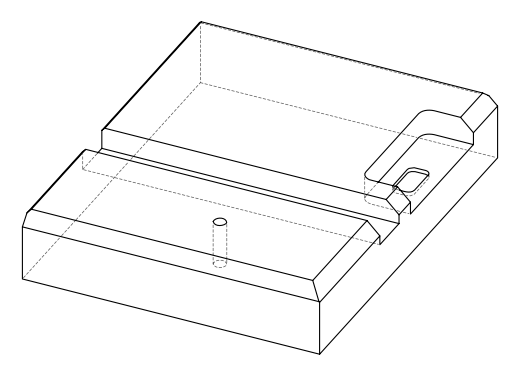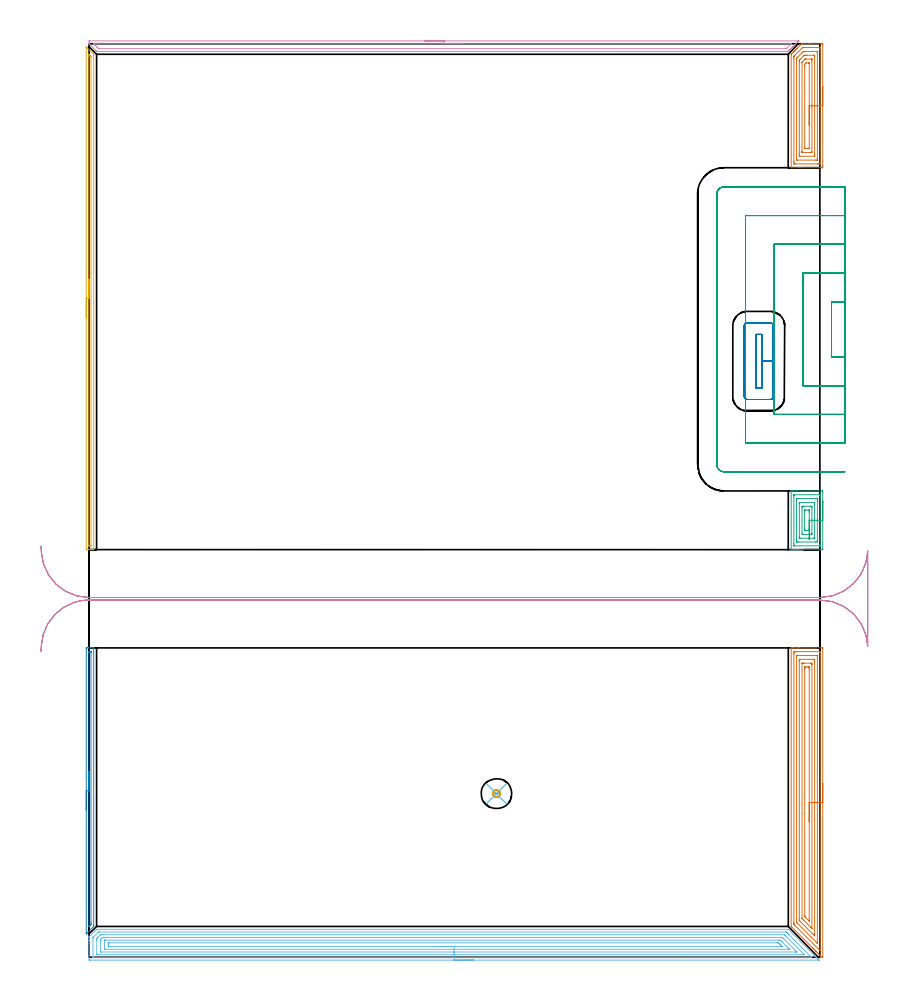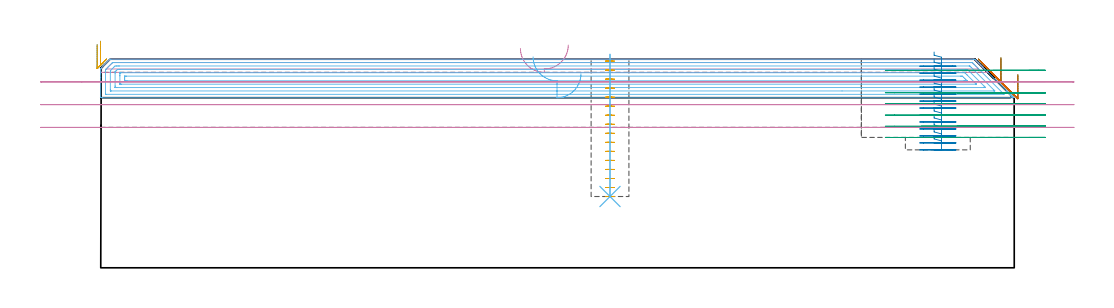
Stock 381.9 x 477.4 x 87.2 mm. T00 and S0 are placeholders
(PLAN: 12 operations, 5 tool changes, 79.8 min)
(1 AREA_MILL | FG_CHAMFER_SURFACE | UGT0205_001 | 7.73 min | 23015 mm3)
(2 AREA_MILL_1 | FG_CHAMFER_SURFACE_1 | UGT0205_001 | 2.52 min | 1177 mm3)
(3 AREA_MILL_2 | FG_CHAMFER_SURFACE_2 | UGT0205_001 | 1.8 min | 6209 mm3)
(4 AREA_MILL_3 | FG_CHAMFER_SURFACE_3 | UGT0205_001 | 6.07 min | 5665 mm3)
(5 AREA_MILL_4 | FG_CHAMFER_SURFACE_4 | UGT0205_001 | 4.33 min | 1999 mm3)
(6 AREA_MILL_5 | FG_CHAMFER_SURFACE_5 | UGT0205_001 | 18.21 min | 48031 mm3)
(7 AREA_MILL_6 | FG_CHAMFER_SURFACE_6 | UGT0205_001 | 3.39 min | 9718 mm3)
(8 MILL_RECTANGULAR_POCKET | POCKET_RECTANGULAR_STRAIGHT | NXT0201_011 | Follow Part, ap 3, ae 75% | 5.81 min | 51605 mm3)
(9 MILL_SLOT | SLOT_PARTIAL_RECTANGULAR | UGT0201_094 | Follow Part, ap 5, ae 75% | 21.78 min | 303732 mm3)
(10 MILL_RECTANGULAR_SLOT | SLOT_RECTANGULAR | UGT0201_020 | Follow Part, ap 12.5, ae 75% | 6.69 min | 556341 mm3)
(11 MILL_BLIND_HOLE_FROM_SOLID_MATERIAL | STEP1POCKET | NXT0201_011 | Spiral | 1.19 min | 11321 mm3)
(12 BORE_BLIND_HOLE | STEP1POCKET | UGT0332_074 | 0.24 min | 25 mm3)
(TOOL UGT0205_001 | Chamfer Mill 20 x 3 x 45 deg. | D20 FL50 Z2)
(TOOL NXT0201_011 | ENDMILL 12mm [2P460-1200-NA 1630] | D12 FL38 Z6)
(TOOL UGT0201_094 | End mill 20 mm | D20 FL38 Z4)
(TOOL UGT0201_020 | End mill 50 mm | D50 FL50 Z4)
(TOOL UGT0332_074 | 15.8 mm Rough Boring Bar | D15.8)
(OP 1 AREA_MILL)
G17 G21 G94 G90
T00 M6
G54
G17 G0 G90 X383.4 Y90.85 S1061 M3
G43 Z97.2 H0
Z80.7
G94 G1 Y90.812 Z79.828 F250.
Y90.698 Z78.964
Y90.509 Z78.112
Y90.247 Z77.28
Y89.913 Z76.474
Y89.51 Z75.7
Y89.042 Z74.964
Y88.51 Z74.272
Y87.921 Z73.629
Y87.278 Z73.04
Y86.586 Z72.509
Y85.85 Z72.04
Y85.076 Z71.637
Y84.27 Z71.303
Y83.438 Z71.041
Y82.586 Z70.852
Y81.722 Z70.738
Y80.85 Z70.7
Y0.407
X383.398 Y0.149 Z70.702
X383.395 Y0.056 Z70.704
X383.392 Y0.003 Z70.707
X383.001 Y0. Z71.098
X382.286 Y0.714 Z71.813
X382.155 Y0.844 Z71.942
X382.107 Y0.892 Z71.991
X381.456 Y1.544 Z72.644
X381.279 Y1.719 Z72.817
X380.625 Y2.375 Z73.475
X380.404 Y2.595 Z73.693
X379.795 Y3.205 Z74.305
X379.729 Y3.27 Z74.37
X379.528 Y3.47 Z74.568
X378.975 Y4.025 Z75.125
X378.837 Y4.162 Z75.261
X378.652 Y4.346 Z75.444
X378.134 Y4.866 Z75.966
X377.777 Y5.222 Z76.319
X367.245 Y15.754 Z86.854
X366.958 Y16.044 Z87.139
X366.904 Y16.106 Z87.189
X366.9 Y16.2 Z87.2
Y161.551
X366.902 Y161.69 Z87.188
X367.021 Y161.697 Z87.071
X367.148 Y161.7 Z86.952
X367.559 Z86.54
X368.145 Z85.949
X370.19 Z83.908
X370.772 Z83.323
X371.356 Z82.739
X383.03 Z71.067
X383.326 Y161.696 Z70.772
X383.392 Y161.69 Z70.705
X383.399 Y161.621 Z70.699
X383.4 Y161.105 Z70.7
Y80.85
X381.986 Z72.114
X381.985 Y4.162 Z72.115
X381.983 Y3.562 Z72.117
X381.981 Y3.497 Z72.119
X381.98 Y3.486 Z72.12
X381.973 Y3.489 Z72.127
X381.922 Y3.536 Z72.178
X381.714 Y3.738 Z72.386
X381.288 Y4.162 Z72.812
X368.804 Y16.646 Z85.296
X368.579 Y16.875 Z85.521
X368.426 Y17.034 Z85.674
X368.321 Y17.146 Z85.779
X368.319 Y17.187 Z85.781
X368.316 Y17.364 Z85.784
X368.315 Y17.538 Z85.785
X368.314 Y18.257 Z85.786
Y158.43
X368.315 Y159.148 Z85.785
X368.317 Y159.321 Z85.783
X368.321 Y159.671 Z85.779
X368.658 Y159.691 Z85.442
X369.021 Y159.697 Z85.079
X369.525 Y159.7 Z84.575
X369.896 Z84.204
X381.783 Z72.317
X381.93 Y159.697 Z72.17
X381.955 Y159.695 Z72.145
X381.977 Y159.691 Z72.123
X381.979 Y159.659 Z72.121
X381.984 Y159.496 Z72.116
X381.985 Y159.321 Z72.115
X381.986 Y80.85 Z72.114
X380.571 Z73.529
Y7.729
X380.57 Y7.559 Z73.53
X380.566 Y7.388 Z73.534
X380.565 Y7.354 Z73.535
X380.543 Y7.369 Z73.557
X380.481 Y7.424 Z73.619
X380.404 Y7.497 Z73.696
X377.339 Y10.56 Z76.761
X370.361 Y17.538 Z83.739
X369.896 Y18.006 Z84.204
X369.794 Y18.113 Z84.306
X369.745 Y18.166 Z84.355
X369.735 Y18.259 Z84.365
X369.732 Y18.43 Z84.368
X369.73 Y18.599 Z84.37
X369.729 Y19.321 Z84.371
X369.728 Y19.492 Z84.372
X369.729 Y156.646 Z84.371
X369.73 Y156.816 Z84.37
X369.736 Y157.538 Z84.364
X369.744 Y157.693 Z84.356
X370.772 Y157.7 Z83.328
X380.246 Y157.699 Z73.854
X380.404 Y157.695 Z73.696
X380.556 Y157.69 Z73.544
X380.564 Y157.538 Z73.536
X380.568 Y157.371 Z73.532
X380.571 Y156.646 Z73.529
Y156.475
Y80.85
X379.157 Z74.943
Y12.188
X379.154 Y11.676 Z74.946
X379.15 Y11.296 Z74.95
X379.146 Y11.214 Z74.954
X379.058 Y11.296 Z75.042
X378.652 Y11.697 Z75.448
X378.161 Y12.188 Z75.939
X371.648 Y18.702 Z82.452
X371.342 Y19.011 Z82.758
X371.188 Y19.17 Z82.912
X371.152 Y19.209 Z82.948
X371.149 Y19.249 Z82.951
X371.146 Y19.321 Z82.954
X371.143 Y19.835 Z82.957
Y154.863
X371.144 Y155.375 Z82.956
X371.147 Y155.548 Z82.953
X371.15 Y155.676 Z82.95
X371.237 Y155.69 Z82.863
X371.648 Y155.699 Z82.452
X371.701 Y155.7 Z82.399
X378.706 Z75.394
X379.06 Y155.693 Z75.04
X379.143 Y155.69 Z74.957
X379.15 Y155.639 Z74.95
X379.152 Y155.577 Z74.948
X379.156 Y155.241 Z74.944
X379.157 Y154.863 Z74.943
Y154.349
Y80.85
X377.743 Z76.357
Y15.145
X377.742 Y15.094 Z76.358
X377.74 Y15.07 Z76.36
X377.739 Y15.068 Z76.361
X377.733 Y15.072 Z76.367
X377.658 Y15.143 Z76.442
X377.044 Y15.754 Z77.056
X373.399 Y19.399 Z80.701
X372.591 Y20.213 Z81.509
X372.565 Y20.245 Z81.535
X372.562 Y20.268 Z81.538
X372.559 Y20.32 Z81.541
X372.558 Y20.427 Z81.542
Y153.508
X372.559 Y153.615 Z81.541
X372.561 Y153.668 Z81.539
X372.563 Y153.686 Z81.537
X372.587 Y153.69 Z81.513
X372.792 Y153.697 Z81.308
X373.399 Y153.7 Z80.701
X373.665 Z80.435
X377.168 Y153.699 Z76.932
X377.622 Y153.693 Z76.478
X377.725 Y153.69 Z76.375
X377.736 Y153.512 Z76.364
X377.743 Y153.114 Z76.357
Y153.079
Y80.85
X376.329 Z77.771
Y19.013
X376.328 Y18.968 Z77.772
X376.326 Y18.943 Z77.774
X376.325 Y18.94 Z77.775
X376.307 Y18.953 Z77.793
X376.122 Y19.128 Z77.978
X376.026 Y19.222 Z78.074
X375.926 Y19.321 Z78.174
X374.274 Y20.973 Z79.826
X374.144 Y21.105 Z79.956
X374.009 Y21.247 Z80.091
X373.978 Y21.284 Z80.122
X373.975 Y21.299 Z80.125
X373.972 Y21.336 Z80.128
X373.971 Y21.413 Z80.129
Y150.713
X373.974 Y151.296 Z80.126
X373.978 Y151.598 Z80.122
X373.983 Y151.69 Z80.117
X374.076 Y151.694 Z80.024
X374.274 Y151.697 Z79.826
X374.753 Y151.7 Z79.347
X375.629 Z78.471
X376.026 Y151.699 Z78.074
X376.158 Y151.696 Z77.942
X376.263 Y151.69 Z77.837
X376.322 Y151.684 Z77.778
X376.324 Y151.604 Z77.776
X376.327 Y151.296 Z77.773
X376.329 Y150.987 Z77.771
Y150.404
Y80.85
Y79.978 Z77.809
Y79.114 Z77.923
Y78.262 Z78.112
Y77.43 Z78.374
Y76.624 Z78.708
Y75.85 Z79.111
Y75.114 Z79.58
Y74.422 Z80.111
Y73.779 Z80.7
Y73.19 Z81.343
Y72.658 Z82.035
Y72.19 Z82.771
Y71.787 Z83.545
Y71.453 Z84.351
Y71.191 Z85.183
Y71.002 Z86.035
Y70.888 Z86.9
Y70.85 Z87.771
G0 Z97.2
M5
M2
(OP 2 AREA_MILL_1)
G17 G21 G94 G90
T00 M6
G54
G17 G0 G90 X-1.5 Y76.95 S1061 M3
G43 Z97.2 H0
Z93.3
G94 G1 Y76.988 Z92.428 F250.
Y77.102 Z91.564
Y77.291 Z90.712
Y77.553 Z89.88
Y77.887 Z89.074
Y78.29 Z88.3
Y78.759 Z87.564
Y79.29 Z86.872
Y79.879 Z86.229
Y80.522 Z85.64
Y81.214 Z85.108
Y81.95 Z84.64
Y82.724 Z84.237
Y83.53 Z83.903
Y84.362 Z83.641
Y85.214 Z83.452
Y86.078 Z83.338
Y86.95 Z83.3
X-1.499 Y161.084 Z83.301
X-1.493 Y161.689 Z83.302
X-1.491 Y161.693 Z83.305
X-0.889 Y161.7 Z83.905
X-0.334 Z84.463
X0.004 Z84.8
X0.559 Z85.355
X0.896 Z85.692
X1.572 Z86.372
X1.938 Z86.737
X2.339 Y161.697 Z87.13
X2.398 Y161.695 Z87.189
Y161.694
X2.4 Y161.531 Z87.2
Y16.388
X2.394 Y16.103 Z87.188
X2.39 Y16.088 Z87.185
X1.814 Y15.514 Z86.614
X-0.904 Y12.796 Z83.896
X-1.181 Y12.518 Z83.617
X-1.336 Y12.363 Z83.461
X-1.482 Y12.22 Z83.315
X-1.495 Y12.217 Z83.303
X-1.499 Y12.22 Z83.299
X-1.5 Y86.95 Z83.3
X-0.086 Z84.714
Y159.387
X-0.085 Y159.477 Z84.715
X-0.08 Y159.655 Z84.72
X-0.077 Y159.692 Z84.723
X-0.071 Y159.695 Z84.729
X-0.047 Y159.698 Z84.753
X0.004 Y159.699 Z84.804
X0.495 Z85.295
X0.896 Y159.693 Z85.696
X0.952 Y159.69 Z85.752
X0.979 Y159.678 Z85.779
X0.982 Y159.566 Z85.782
X0.985 Y159.387 Z85.785
X0.986 Y18.086 Z85.786
X0.982 Y17.282 Z85.782
X0.98 Y17.199 Z85.78
X0.969 Y17.13 Z85.769
X0.896 Y17.053 Z85.696
X0.567 Y16.718 Z85.367
X0.004 Y16.154 Z84.804
X-0.037 Y16.116 Z84.763
X-0.069 Y16.09 Z84.731
X-0.079 Y16.084 Z84.721
X-0.081 Y16.121 Z84.719
X-0.085 Y16.299 Z84.715
X-0.086 Y16.388 Z84.714
Y86.95
Y87.822 Z84.752
Y88.687 Z84.866
Y89.538 Z85.055
Y90.37 Z85.317
Y91.176 Z85.651
Y91.95 Z86.054
Y92.686 Z86.523
Y93.378 Z87.054
Y94.021 Z87.643
Y94.61 Z88.286
Y95.142 Z88.978
Y95.61 Z89.714
Y96.013 Z90.488
Y96.347 Z91.294
Y96.609 Z92.126
Y96.798 Z92.978
Y96.912 Z93.843
Y96.95 Z94.714
G0 Z97.2
M5
M2
(OP 3 AREA_MILL_2)
G17 G21 G94 G90
T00 M6
G54
G17 G0 G90 X383.4 Y238.35 S1061 M3
G43 Z97.2 H0
Z80.7
G94 G1 Y238.312 Z79.828 F250.
Y238.198 Z78.964
Y238.009 Z78.112
Y237.747 Z77.28
Y237.413 Z76.474
Y237.01 Z75.7
Y236.542 Z74.964
Y236.01 Z74.272
Y235.421 Z73.629
Y234.778 Z73.04
Y234.086 Z72.509
Y233.35 Z72.04
Y232.576 Z71.637
Y231.77 Z71.303
Y230.938 Z71.041
Y230.087 Z70.852
Y229.222 Z70.738
Y228.35 Z70.7
X383.399 Y213.614 Z70.701
X383.396 Y213.241 Z70.702
X383.393 Y213.01 Z70.705
X383.03 Y213.005 Z71.067
X382.428 Y213. Z71.669
X370.499 Z83.596
X369.896 Z84.198
X369.35 Z84.747
X369.021 Z85.075
X368.474 Z85.622
X368.145 Z85.95
X367.178 Z86.922
X367.038 Y213.001 Z87.054
X366.964 Y213.004 Z87.127
X366.903 Y213.01 Z87.188
X366.9 Y213.168 Z87.2
Y243.532
X366.902 Y243.69 Z87.188
X367.036 Y243.697 Z87.056
X367.177 Y243.7 Z86.922
X367.488 Z86.612
X368.145 Z85.95
X369.349 Z84.747
X369.896 Z84.198
X378.954 Z75.144
X383.03 Z71.067
X383.307 Y243.697 Z70.79
X383.392 Y243.69 Z70.705
X383.399 Y243.603 Z70.699
X383.4 Y243.086 Z70.7
Y228.35
X381.986 Z72.114
X381.985 Y215.574 Z72.115
X381.983 Y215.4 Z72.117
X381.979 Y215.042 Z72.121
X381.972 Y215.01 Z72.128
X381.907 Y215.006 Z72.193
X381.803 Y215.002 Z72.297
X381.671 Y215. Z72.429
X368.537 Y215.001 Z85.563
X368.373 Y215.005 Z85.727
X368.344 Y215.009 Z85.756
X368.321 Y215.014 Z85.779
X368.32 Y215.051 Z85.78
X368.316 Y215.226 Z85.784
X368.315 Y215.4 Z85.785
X368.314 Y216.121 Z85.786
X368.315 Y241.126 Z85.785
X368.317 Y241.3 Z85.783
X368.321 Y241.658 Z85.779
X368.328 Y241.69 Z85.772
X368.393 Y241.694 Z85.707
X368.498 Y241.698 Z85.602
X368.629 Y241.7 Z85.471
X381.763 Y241.699 Z72.337
X381.927 Y241.695 Z72.173
X381.956 Y241.691 Z72.144
X381.979 Y241.686 Z72.121
X381.98 Y241.649 Z72.12
X381.984 Y241.474 Z72.116
X381.985 Y241.3 Z72.115
X381.986 Y240.579 Z72.114
Y228.35
X380.572 Z73.528
X380.571 Y217.909 Z73.529
X380.566 Y217.187 Z73.534
X380.564 Y217.023 Z73.536
X380.404 Y217.01 Z73.696
X379.71 Y217.001 Z74.39
X370.772 Y217. Z83.328
X370.076 Y217.003 Z84.024
X369.896 Y217.01 Z84.204
X369.735 Y217.025 Z84.365
X369.732 Y217.187 Z84.368
X369.73 Y217.356 Z84.37
X369.729 Y218.08 Z84.371
X369.728 Y218.251 Z84.372
X369.729 Y238.791 Z84.371
X369.734 Y239.513 Z84.366
X369.736 Y239.678 Z84.364
X369.896 Y239.69 Z84.204
X370.59 Y239.699 Z83.51
X379.528 Y239.7 Z74.572
X380.224 Y239.697 Z73.876
X380.404 Y239.69 Z73.696
X380.565 Y239.675 Z73.535
X380.568 Y239.513 Z73.532
X380.57 Y239.344 Z73.53
X380.571 Y238.62 Z73.529
X380.572 Y238.449 Z73.528
Y228.35
X379.157 Z74.943
Y219.351
X379.155 Y219.179 Z74.945
X379.152 Y219.043 Z74.948
X379.15 Y219.01 Z74.95
X379.129 Y219.006 Z74.971
X379.077 Y219.003 Z75.023
X378.652 Y219. Z75.448
X378.626 Z75.474
X371.621 Z82.479
X371.228 Y219.01 Z82.872
X371.149 Y219.023 Z82.951
X371.146 Y219.078 Z82.954
X371.144 Y219.138 Z82.956
X371.143 Y219.487 Z82.957
Y219.866
Y237.349
X371.145 Y237.521 Z82.955
X371.148 Y237.657 Z82.952
X371.151 Y237.69 Z82.949
X371.171 Y237.694 Z82.929
X371.223 Y237.697 Z82.877
X371.648 Y237.7 Z82.452
X371.674 Z82.426
X378.679 Z75.421
X379.072 Y237.69 Z75.028
X379.151 Y237.678 Z74.949
X379.154 Y237.622 Z74.946
X379.156 Y237.562 Z74.944
X379.157 Y237.213 Z74.943
Y236.834
Y228.35
X377.743 Z76.357
Y221.652
X377.739 Y221.223 Z76.361
X377.736 Y221.018 Z76.364
X377.533 Y221.008 Z76.567
X376.901 Y221.001 Z77.199
X376.665 Y221. Z77.435
X373.161 Y221.002 Z80.939
X372.671 Y221.01 Z81.429
X372.564 Y221.024 Z81.536
X372.557 Y221.652 Z81.543
Y235.048
X372.561 Y235.477 Z81.539
X372.564 Y235.682 Z81.536
X372.767 Y235.692 Z81.333
X373.399 Y235.699 Z80.701
X373.635 Y235.7 Z80.465
X377.139 Y235.698 Z76.961
X377.629 Y235.69 Z76.471
X377.736 Y235.676 Z76.364
X377.743 Y235.048 Z76.357
Y228.35
X376.329 Z77.771
Y224.915
Y224.022
X376.327 Y223.438 Z77.773
X376.325 Y223.133 Z77.775
X376.322 Y223.028 Z77.778
X376.316 Y223.009 Z77.784
X376.294 Y223.006 Z77.806
X376.24 Y223.003 Z77.86
X376.026 Y223.001 Z78.074
X374.274 Z79.826
X374.131 Y223.003 Z79.969
X374.017 Y223.007 Z80.083
X373.986 Y223.01 Z80.114
X373.978 Y223.042 Z80.122
X373.976 Y223.129 Z80.124
X373.973 Y223.438 Z80.127
X373.971 Y223.747 Z80.129
Y224.331
Y232.678
X373.973 Y233.262 Z80.127
X373.975 Y233.567 Z80.125
X373.978 Y233.672 Z80.122
X373.984 Y233.691 Z80.116
X374.006 Y233.694 Z80.094
X374.06 Y233.697 Z80.04
X374.274 Y233.699 Z79.826
X376.026 Z78.074
X376.169 Y233.697 Z77.931
X376.283 Y233.693 Z77.817
X376.314 Y233.69 Z77.786
X376.322 Y233.658 Z77.778
X376.324 Y233.571 Z77.776
X376.327 Y233.262 Z77.773
X376.329 Y232.953 Z77.771
Y232.369
Y228.35
Y227.479 Z77.809
Y226.614 Z77.923
Y225.762 Z78.112
Y224.93 Z78.374
Y224.124 Z78.708
Y223.35 Z79.111
Y222.614 Z79.58
Y221.922 Z80.111
Y221.279 Z80.7
Y220.69 Z81.343
Y220.159 Z82.035
Y219.69 Z82.771
Y219.287 Z83.545
Y218.953 Z84.351
Y218.691 Z85.183
Y218.502 Z86.035
Y218.388 Z86.9
Y218.35 Z87.771
G0 Z97.2
M5
M2
(OP 4 AREA_MILL_3)
G17 G21 G94 G90
T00 M6
G54
G17 G0 G90 X175.45 Y478.9 S1061 M3
G43 Z97.2 H0
Z91.7
G94 G1 X175.488 Z90.828 F250.
X175.602 Z89.963
X175.791 Z89.112
X176.053 Z88.28
X176.387 Z87.474
X176.79 Z86.7
X177.258 Z85.964
X177.79 Z85.272
X178.379 Z84.629
X179.022 Z84.04
X179.714 Z83.508
X180.45 Z83.04
X181.224 Z82.637
X182.03 Z82.303
X182.862 Z82.041
X183.714 Z81.852
X184.578 Z81.738
X185.45 Z81.7
X370.645
X370.883 Y478.895 Z81.703
X370.884 Y478.894 Z81.704
X370.883 Y478.882 Z81.716
X370.831 Y478.831 Z81.768
X370.603 Y478.603 Z81.997
X370.37 Y478.368 Z82.228
X369.733 Y477.733 Z82.867
X369.692 Y477.692 Z82.907
X369.483 Y477.481 Z83.115
X368.862 Y476.862 Z83.738
X368.799 Y476.799 Z83.8
X368.595 Y476.594 Z84.002
X367.992 Y475.992 Z84.608
X367.907 Y475.906 Z84.693
X367.708 Y475.706 Z84.89
X367.121 Y475.121 Z85.478
X367.014 Y475.013 Z85.586
X366.821 Y474.819 Z85.777
X366.251 Y474.251 Z86.349
X366.121 Y474.12 Z86.478
X365.934 Y473.932 Z86.664
X365.823 Y473.822 Z86.776
X365.559 Y473.558 Z87.041
X365.446 Y473.448 Z87.151
X365.401 Y473.407 Z87.193
X364.93 Y473.4 Z87.2
X4.184
X3.895 Y473.404 Z87.189
X3.713 Y473.586 Z87.011
X3.506 Y473.794 Z86.805
X0.315 Y476.984 Z83.614
X0.261 Y477.037 Z83.56
X0.11 Y477.189 Z83.41
X0.017 Y477.285 Z83.315
X0.001 Y477.308 Z83.291
X0. Y478.533 Z82.063
Y478.697 Z81.899
X0.002 Y478.891 Z81.705
X0.166 Y478.9 Z81.7
X185.45
Y477.486 Z83.114
X366.711
X367.019 Y477.481 Z83.119
X366.871 Y477.327 Z83.273
X366.716 Y477.167 Z83.433
X364.93 Y475.38 Z85.22
X364.646 Y475.101 Z85.499
X364.357 Y474.819 Z85.781
X364.037 Y474.814 Z85.786
X5.082
X4.943 Y474.819 Z85.781
X4.184 Y475.566 Z85.034
X4.043 Y475.706 Z84.894
X3.291 Y476.458 Z84.142
X3.156 Y476.594 Z84.006
X2.398 Y477.357 Z83.243
X2.281 Y477.481 Z83.119
X2.393 Y477.486 Z83.114
X2.398
X185.45
X186.322 Z83.152
X187.186 Z83.266
X188.038 Z83.455
X188.87 Z83.717
X189.676 Z84.051
X190.45 Z84.454
X191.186 Z84.923
X191.878 Z85.454
X192.521 Z86.043
X193.11 Z86.686
X193.642 Z87.378
X194.11 Z88.114
X194.513 Z88.888
X194.847 Z89.694
X195.109 Z90.526
X195.298 Z91.378
X195.412 Z92.243
X195.45 Z93.114
G0 Z97.2
M5
M2
(OP 5 AREA_MILL_4)
G17 G21 G94 G90
T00 M6
G54
G17 G0 G90 X-1.5 Y334.4 S1061 M3
G43 Z97.2 H0
Z93.3
G94 G1 Y334.438 Z92.428 F250.
Y334.552 Z91.564
Y334.741 Z90.712
Y335.003 Z89.88
Y335.337 Z89.074
Y335.74 Z88.3
Y336.209 Z87.564
Y336.74 Z86.872
Y337.329 Z86.229
Y337.972 Z85.64
Y338.664 Z85.109
Y339.4 Z84.64
Y340.174 Z84.237
Y340.98 Z83.903
Y341.812 Z83.641
Y342.664 Z83.452
Y343.528 Z83.338
Y344.4 Z83.3
Y475.707
X-1.496 Y475.785 Z83.302
X-1.495 Y475.786 Z83.303
X-1.484 Y475.785 Z83.313
X-0.892 Y475.192 Z83.908
X2.236 Y472.064 Z87.036
X2.277 Y472.024 Z87.076
X2.394 Y471.906 Z87.192
X2.4 Y471.619 Z87.2
Y213.16
X2.405 Y213.01 Z87.195
X2.342 Y213.007 Z87.134
X1.953 Y213. Z86.752
X1.55 Z86.35
X0.896 Z85.692
X-0.323 Z84.474
X-0.889 Z83.905
X-1.15 Z83.645
X-1.496 Y213.001 Z83.299
X-1.497 Y213.002 Z83.298
X-1.5 Y213.61 Z83.3
Y344.4
X-0.086 Z84.714
Y470.816
X-0.085 Y471.619 Z84.715
X-0.083 Y471.706 Z84.717
X-0.079 Y471.797 Z84.721
X-0.067 Y471.906 Z84.733
X0.004 Y471.84 Z84.804
X0.23 Y471.619 Z85.03
X0.896 Y470.95 Z85.696
X0.95 Y470.892 Z85.75
X0.975 Y470.863 Z85.775
X0.979 Y470.815 Z85.779
X0.983 Y470.726 Z85.783
X0.985 Y470.638 Z85.785
Y215.306
X0.984 Y215.217 Z85.784
X0.979 Y215.039 Z85.779
X0.976 Y215.008 Z85.776
X0.969 Y215.006 Z85.769
X0.946 Y215.003 Z85.746
X0.896 Y215.001 Z85.696
X0.398 Z85.198
X0.004 Y215.007 Z84.804
X-0.052 Y215.01 Z84.748
X-0.079 Y215.017 Z84.721
X-0.085 Y215.395 Z84.715
X-0.086 Y344.4 Z84.714
Y345.272 Z84.752
Y346.137 Z84.866
Y346.988 Z85.055
Y347.82 Z85.317
Y348.626 Z85.651
Y349.4 Z86.054
Y350.136 Z86.523
Y350.828 Z87.054
Y351.471 Z87.643
Y352.06 Z88.286
Y352.592 Z88.979
Y353.06 Z89.714
Y353.463 Z90.488
Y353.797 Z91.294
Y354.059 Z92.126
Y354.248 Z92.978
Y354.362 Z93.843
Y354.4 Z94.714
G0 Z97.2
M5
M2
(OP 6 AREA_MILL_5)
G17 G21 G94 G90
T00 M6
G54
G17 G0 G90 X200.75 Y-1.5 S1061 M3
G43 Z97.2 H0
Z81.1
G94 G1 X200.712 Z80.228 F250.
X200.598 Z79.364
X200.409 Z78.512
X200.147 Z77.68
X199.813 Z76.874
X199.41 Z76.1
X198.942 Z75.364
X198.41 Z74.672
X197.821 Z74.029
X197.178 Z73.44
X196.486 Z72.909
X195.75 Z72.44
X194.976 Z72.037
X194.17 Z71.703
X193.338 Z71.441
X192.486 Z71.252
X191.622 Z71.138
X190.75 Z71.1
X0.609
X0.233 Y-1.496 Z71.103
X0.01 Y-1.492 Z71.106
X0. Y-1.264 Z71.333
Y6.993 Z79.588
Y8.443 Z81.04
Y8.765 Z81.361
Y9.41 Z82.01
Y10.376 Z82.976
Y10.518 Z83.117
X0.001 Y10.695 Z83.292
X0.014 Y10.715 Z83.312
X3.825 Y14.526 Z87.123
X3.845 Y14.544 Z87.142
X3.905 Y14.599 Z87.185
X4.179 Y14.6 Z87.2
X364.823
X365.395 Z87.184
X365.472 Y14.528 Z87.128
X378.621 Y1.381 Z73.977
X378.727 Y1.274 Z73.873
X378.808 Y1.192 Z73.791
X378.917 Y1.085 Z73.681
X379.02 Y0.98 Z73.58
X379.106 Y0.894 Z73.494
X379.212 Y0.79 Z73.386
X379.313 Y0.687 Z73.287
X379.403 Y0.597 Z73.196
X379.507 Y0.494 Z73.091
X379.607 Y0.394 Z72.993
X379.701 Y0.299 Z72.899
X379.803 Y0.199 Z72.795
X379.9 Y0.1 Z72.7
X379.999 Y0.002 Z72.601
X380.098 Y-0.096 Z72.5
X380.193 Y-0.193 Z72.407
X380.296 Y-0.296 Z72.304
X380.394 Y-0.392 Z72.204
X380.486 Y-0.486 Z72.113
X380.594 Y-0.593 Z72.006
X380.689 Y-0.687 Z71.909
X380.78 Y-0.779 Z71.82
X380.891 Y-0.891 Z71.708
X380.984 Y-0.982 Z71.614
X381.189 Y-1.188 Z71.411
X381.249 Y-1.248 Z71.351
X381.426 Y-1.426 Z71.174
X381.486 Y-1.488 Z71.111
X381.487 Y-1.496 Z71.103
X381.486 Y-1.5 Z71.1
X190.75
Y-0.086 Z72.514
X2.394
X2.172 Y-0.084 Z72.516
X2.067 Y-0.081 Z72.519
X2.021 Y-0.079 Z72.521
X2.01 Y-0.052 Z72.548
X2.006 Y0.049 Z72.649
X2.001 Y0.294 Z72.894
Y10.042 Z82.642
X2.006 Y10.166 Z82.766
X2.01 Y10.227 Z82.827
X2.036 Y10.274 Z82.874
X2.289 Y10.538 Z83.138
X2.341 Y10.591 Z83.191
X4.733 Y12.983 Z85.583
X4.87 Y13.118 Z85.718
X4.915 Y13.159 Z85.759
X4.94 Y13.178 Z85.778
X4.963 Y13.181 Z85.781
X5.072 Y13.186 Z85.786
X5.083
X364.161 Y13.185 Z85.785
X364.272 Y13.184 Z85.784
X364.326 Y13.182 Z85.782
X364.349 Y13.179 Z85.779
X364.392 Y13.147 Z85.747
X364.823 Y12.725 Z85.325
X365.24 Y12.31 Z84.91
X365.716 Y11.835 Z84.435
X377.321 Y0.23 Z72.83
X377.513 Y0.034 Z72.634
X377.569 Y-0.026 Z72.574
X377.616 Y-0.079 Z72.521
X377.31 Y-0.086 Z72.514
X190.75
Y1.328 Z73.928
X4.529 Y1.329 Z73.929
X4.179 Y1.33 Z73.93
X4.063 Y1.333 Z73.933
X4.024 Y1.335 Z73.935
X4.01 Y1.34 Z73.94
X4.007 Y1.38 Z73.98
X4.003 Y1.498 Z74.098
X4.001 Y1.676 Z74.276
X4. Y1.854 Z74.454
X4.001 Y8.943 Z81.543
X4.01 Y9.652 Z82.252
X4.021 Y9.809 Z82.409
X4.179 Y9.976 Z82.576
X4.904 Y10.705 Z83.305
X5.349 Y11.149 Z83.749
X5.624 Y11.424 Z84.024
X5.795 Y11.592 Z84.192
X5.965 Y11.759 Z84.359
X6.512 Y11.767 Z84.367
X6.857 Y11.77 Z84.37
X7.4 Y11.771 Z84.371
X7.75 Y11.772 Z84.372
X363.038 Y11.771 Z84.371
X363.154 Y11.77 Z84.37
X363.247 Y11.767 Z84.367
X363.306 Y11.765 Z84.365
X363.351 Y11.738 Z84.338
X363.673 Y11.424 Z84.024
X363.93 Y11.17 Z83.77
X373.423 Y1.676 Z74.276
X373.75 Y1.346 Z73.946
X373.752 Y1.334 Z73.934
X373.75 Y1.333 Z73.933
X373.206 Y1.329 Z73.929
X309.902 Y1.328 Z73.928
X190.75
Y2.743 Z75.343
X6.675
X6.095 Y2.745 Z75.345
X6.03 Y2.748 Z75.348
X6.014 Y2.749 Z75.349
X6.01 Y2.763 Z75.363
X6.006 Y2.812 Z75.412
X6.002 Y3.012 Z75.612
X6. Y3.413 Z76.013
Y8.765 Z81.365
X6.003 Y9.191 Z81.791
X6.007 Y9.297 Z81.897
X6.01 Y9.348 Z81.948
X6.037 Y9.379 Z81.979
X6.135 Y9.483 Z82.083
X6.301 Y9.652 Z82.252
X6.578 Y9.929 Z82.529
X6.857 Y10.207 Z82.807
X6.973 Y10.316 Z82.916
X7.005 Y10.344 Z82.944
X7.045 Y10.351 Z82.951
X7.75 Y10.356 Z82.956
X7.932 Y10.357 Z82.957
X361.435
X362.145 Y10.352 Z82.952
X362.245 Y10.35 Z82.95
X362.3 Y10.339 Z82.939
X362.354 Y10.288 Z82.888
X362.571 Y10.076 Z82.676
X363. Y9.652 Z82.252
X369.286 Y3.365 Z75.965
X369.634 Y3.015 Z75.615
X369.804 Y2.842 Z75.442
X369.885 Y2.755 Z75.355
X369.889 Y2.748 Z75.348
X369.882 Y2.747 Z75.347
X369.851 Y2.745 Z75.345
X369.286 Y2.743 Z75.343
X369.105
X190.75
Y4.157 Z76.757
X8.643
X8.464 Y4.158 Z76.758
X8.106 Y4.162 Z76.762
X8.012 Y4.164 Z76.764
X8.009 Y4.188 Z76.788
X8.004 Y4.244 Z76.844
X8.002 Y4.335 Z76.935
X8. Y4.973 Z77.573
Y7.631 Z80.231
Y7.879 Z80.479
X8.003 Y8.514 Z81.114
X8.01 Y8.765 Z81.365
X8.028 Y8.918 Z81.518
X8.04 Y8.93 Z81.53
X8.072 Y8.936 Z81.536
X8.166 Y8.94 Z81.54
X8.285 Y8.942 Z81.542
X8.464 Y8.943 Z81.543
X8.643
X360.36 Y8.942 Z81.542
X361.078 Y8.939 Z81.539
X361.252 Y8.936 Z81.536
X361.428 Y8.765 Z81.365
X362.145 Y8.056 Z80.656
X362.323 Y7.879 Z80.479
X364.823 Y5.379 Z77.979
X365.716 Y4.485 Z77.085
X365.863 Y4.335 Z76.935
X366.008 Y4.182 Z76.782
X366.02 Y4.162 Z76.762
X366.001 Y4.161 Z76.761
X365.954 Y4.158 Z76.758
X365.894 Y4.157 Z76.757
X365.716
X190.75
Y5.571 Z78.171
X10.967 Y5.572 Z78.172
X10.428 Y5.575 Z78.175
X10.068 Y5.578 Z78.178
X10.01 Y5.586 Z78.186
X10.004 Y5.642 Z78.242
X10.001 Y6.107 Z78.707
X10. Y6.568 Z79.168
Y6.993 Z79.593
X10.001 Y7.417 Z80.017
X10.004 Y7.479 Z80.079
X10.01 Y7.514 Z80.114
X10.014 Y7.523 Z80.123
X10.024 Y7.524 Z80.124
X10.158 Y7.527 Z80.127
X10.428 Y7.529 Z80.129
X10.781
X359.467 Y7.528 Z80.128
X359.822 Y7.527 Z80.127
X360.089 Y7.523 Z80.123
X360.22 Y7.521 Z80.121
X360.36 Y7.388 Z79.988
X360.758 Y6.993 Z79.593
X361.252 Y6.5 Z79.1
X361.645 Y6.107 Z78.707
X362.145 Y5.603 Z78.203
X362.161 Y5.581 Z78.181
X362.145 Y5.578 Z78.178
X361.789 Y5.574 Z78.174
X361.252 Y5.572 Z78.172
X360.899 Y5.571 Z78.171
X190.75
X189.878 Z78.209
X189.014 Z78.323
X188.162 Z78.512
X187.33 Z78.774
X186.524 Z79.108
X185.75 Z79.511
X185.014 Z79.98
X184.322 Z80.511
X183.679 Z81.1
X183.09 Z81.743
X182.558 Z82.435
X182.09 Z83.171
X181.687 Z83.945
X181.353 Z84.751
X181.091 Z85.583
X180.902 Z86.435
X180.788 Z87.3
X180.75 Z88.171
G0 Z97.2
M5
M2
(OP 7 AREA_MILL_6)
G17 G21 G94 G90
T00 M6
G54
G17 G0 G90 X383.4 Y455. S1061 M3
G43 Z97.2 H0
Z80.7
G94 G1 Y454.962 Z79.828 F250.
Y454.848 Z78.964
Y454.659 Z78.112
Y454.397 Z77.28
Y454.063 Z76.474
Y453.66 Z75.7
Y453.192 Z74.964
Y452.66 Z74.272
Y452.071 Z73.629
Y451.428 Z73.04
Y450.736 Z72.509
Y450. Z72.04
Y449.226 Z71.637
Y448.42 Z71.303
Y447.588 Z71.041
Y446.737 Z70.852
Y445.872 Z70.738
Y445. Z70.7
Y413.624
X383.399 Y413.112 Z70.701
X383.395 Y412.743 Z70.702
X383.391 Y412.61 Z70.705
X383.03 Y412.605 Z71.066
X382.524 Y412.6 Z71.572
X371.648 Z82.446
X370.909 Z83.19
X370.772 Z83.326
X367.015 Z87.083
X366.967 Y412.602 Z87.129
X366.904 Y412.61 Z87.19
X366.9 Y412.669 Z87.2
Y471.573
X366.905 Y471.902 Z87.191
X367.015 Y472.016 Z87.082
X367.851 Y472.851 Z86.248
X368.049 Y473.05 Z86.049
X368.145 Y473.147 Z85.951
X368.583 Y473.583 Z85.516
X369.021 Y474.023 Z85.075
X369.23 Y474.231 Z84.869
X369.266 Y474.266 Z84.834
X369.896 Y474.898 Z84.2
X370.112 Y475.112 Z83.988
X372.134 Y477.134 Z81.966
X372.335 Y477.331 Z81.765
X372.407 Y477.396 Z81.691
X372.523 Y477.397 Z81.575
X372.797 Y477.4 Z81.302
X376.162 Z77.936
X376.901 Z77.192
X382.525 Z71.571
X383.03 Y477.395 Z71.066
X383.391 Y477.39 Z70.705
X383.397 Y476.888 Z70.703
X383.4 Y476.514 Z70.7
Y445.
X381.986 Z72.114
X381.985 Y415.055 Z72.115
X381.984 Y414.884 Z72.116
X381.981 Y414.705 Z72.119
X381.979 Y414.625 Z72.121
X381.839 Y414.61 Z72.261
X381.557 Y414.602 Z72.543
X381.279 Y414.601 Z72.821
X380.684 Y414.6 Z73.416
X369.021 Z85.079
X368.423 Y414.602 Z85.677
X368.351 Y414.608 Z85.749
X368.321 Y414.612 Z85.779
X368.318 Y414.709 Z85.782
X368.316 Y414.884 Z85.784
X368.314 Y415.598 Z85.786
Y415.769
Y469.802
X368.316 Y470.515 Z85.784
X368.318 Y470.688 Z85.782
X368.323 Y470.861 Z85.777
X368.436 Y470.98 Z85.664
X368.583 Y471.13 Z85.517
X369.021 Y471.571 Z85.079
X372.566 Y475.116 Z81.534
X372.848 Y475.386 Z81.252
X373.122 Y475.396 Z80.978
X373.399 Y475.398 Z80.701
X373.994 Y475.4 Z80.106
X381.279 Z72.821
X381.877 Y475.398 Z72.223
X381.949 Y475.392 Z72.151
X381.979 Y475.388 Z72.121
X381.982 Y475.291 Z72.118
X381.984 Y475.116 Z72.116
X381.986 Y474.402 Z72.114
Y474.231
Y445.
X380.572 Z73.528
X380.571 Y417.372 Z73.529
X380.566 Y416.655 Z73.534
X380.565 Y416.621 Z73.535
X380.512 Y416.61 Z73.588
X380.456 Y416.602 Z73.644
X380.404 Y416.601 Z73.696
X379.582 Y416.6 Z74.518
X369.896 Y416.601 Z84.204
X369.842 Y416.604 Z84.258
X369.739 Y416.61 Z84.361
X369.736 Y416.655 Z84.364
X369.732 Y416.821 Z84.368
X369.729 Y417.541 Z84.371
Y417.711
Y468.916
X369.73 Y469.085 Z84.37
X369.736 Y469.802 Z84.364
X369.805 Y469.894 Z84.295
X369.896 Y469.991 Z84.204
X370.24 Y470.34 Z83.86
X370.587 Y470.688 Z83.513
X372.523 Y472.624 Z81.577
X372.882 Y472.982 Z81.218
X373.249 Y473.345 Z80.851
X373.298 Y473.387 Z80.802
X373.348 Y473.396 Z80.752
X373.399 Y473.398 Z80.701
X374.22 Y473.4 Z79.88
X380.404 Y473.399 Z73.696
X380.458 Y473.397 Z73.642
X380.561 Y473.39 Z73.539
X380.564 Y473.345 Z73.536
X380.568 Y473.179 Z73.532
X380.571 Y472.459 Z73.529
Y472.289
X380.572 Y445. Z73.528
X379.157 Z74.943
Y419.312
X379.155 Y418.804 Z74.945
X379.152 Y418.633 Z74.948
X379.15 Y418.611 Z74.95
X379.136 Y418.608 Z74.964
X379.092 Y418.604 Z75.008
X379.005 Y418.601 Z75.095
X371.475 Z82.625
X371.26 Y418.606 Z82.84
X371.158 Y418.61 Z82.942
X371.15 Y418.664 Z82.95
X371.146 Y418.934 Z82.954
X371.144 Y419.312 Z82.956
X371.143 Y419.823 Z82.957
Y468.03
X371.145 Y468.539 Z82.955
X371.148 Y468.728 Z82.952
X371.15 Y468.772 Z82.95
X371.17 Y468.809 Z82.93
X371.268 Y468.916 Z82.832
X371.458 Y469.108 Z82.642
X371.648 Y469.299 Z82.452
X373.399 Y471.048 Z80.701
X373.663 Y471.306 Z80.437
X373.749 Y471.389 Z80.351
X373.922 Y471.393 Z80.178
X374.274 Y471.398 Z79.826
X374.446 Y471.4 Z79.654
X375.15 Z78.95
X378.825 Y471.399 Z75.275
X379.04 Y471.394 Z75.06
X379.142 Y471.39 Z74.958
X379.15 Y471.336 Z74.95
X379.154 Y471.066 Z74.946
X379.156 Y470.688 Z74.944
X379.157 Y470.177 Z74.943
Y445.
X377.743 Z76.357
Y421.084
X377.738 Y420.659 Z76.362
X377.736 Y420.615 Z76.364
X377.666 Y420.609 Z76.434
X377.539 Y420.604 Z76.561
X377.379 Y420.601 Z76.721
X372.687 Z81.413
X372.637 Y420.602 Z81.463
X372.584 Y420.606 Z81.516
X372.568 Y420.609 Z81.532
X372.564 Y420.62 Z81.536
X372.562 Y420.666 Z81.538
X372.557 Y421.05 Z81.543
Y421.084
Y467.57
X372.559 Y467.677 Z81.541
X372.561 Y467.729 Z81.539
X372.564 Y467.752 Z81.536
X372.575 Y467.766 Z81.525
X372.677 Y467.875 Z81.423
X372.829 Y468.03 Z81.271
X373.714 Y468.916 Z80.386
X373.997 Y469.197 Z80.103
X374.091 Y469.287 Z80.009
X374.167 Y469.357 Z79.933
X374.216 Y469.39 Z79.884
X374.274 Y469.392 Z79.826
X374.673 Y469.399 Z79.427
X377.613 Z76.487
X377.663 Y469.398 Z76.437
X377.716 Y469.394 Z76.384
X377.732 Y469.391 Z76.368
X377.736 Y469.38 Z76.364
X377.738 Y469.334 Z76.362
X377.743 Y468.95 Z76.357
Y468.916
Y445.
X376.329 Z77.771
X376.328 Y422.856 Z77.772
X376.327 Y422.702 Z77.773
X376.324 Y422.627 Z77.776
X376.322 Y422.614 Z77.778
X376.313 Y422.61 Z77.787
X376.275 Y422.603 Z77.825
X376.026 Y422.601 Z78.074
X375.403 Y422.6 Z78.697
X374.527 Z79.573
X374.274 Y422.601 Z79.826
X374.022 Y422.604 Z80.078
X373.989 Y422.607 Z80.111
X373.977 Y422.611 Z80.123
X373.976 Y422.619 Z80.124
X373.973 Y422.672 Z80.127
X373.971 Y422.753 Z80.129
Y422.856
Y465.68
X373.973 Y466.259 Z80.127
X373.975 Y466.562 Z80.125
X373.978 Y466.666 Z80.122
X373.987 Y466.728 Z80.113
X374.333 Y467.085 Z79.767
X374.393 Y467.144 Z79.707
X374.649 Y467.389 Z79.451
X374.9 Y467.397 Z79.2
X376.026 Y467.399 Z78.074
X376.278 Y467.396 Z77.822
X376.311 Y467.393 Z77.789
X376.323 Y467.389 Z77.777
X376.324 Y467.381 Z77.776
X376.327 Y467.328 Z77.773
X376.329 Y467.247 Z77.771
Y467.144
Y445.
Y444.128 Z77.809
Y443.264 Z77.923
Y442.412 Z78.112
Y441.58 Z78.374
Y440.774 Z78.708
Y440. Z79.111
Y439.264 Z79.58
Y438.572 Z80.111
Y437.929 Z80.7
Y437.34 Z81.343
Y436.809 Z82.035
Y436.34 Z82.771
Y435.937 Z83.545
Y435.603 Z84.351
Y435.341 Z85.183
Y435.152 Z86.035
Y435.038 Z86.9
Y435. Z87.771
G0 Z97.2
M5
M2
(OP 8 MILL_RECTANGULAR_POCKET)
G17 G21 G94 G90
T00 M6
G54
G17 G0 G90 X348.4 Y302.476 S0 M3
G43 Z97.2 H1
Z90.2
G94 G1 Y297.5 Z88.866 F250.
X351.5 Z88.036
Y311.5 Z84.285
Y325.5 F500.
X348.4
Y297.5
X351.5
Y311.5
X357.5
Y330.
G3 X356. Y331.5 R1.5
G1 X343.9
G3 X342.4 Y330. R1.5
G1 Y293.
G3 X343.9 Y291.5 R1.5
G1 X356.
G3 X357.5 Y293. R1.5
G1 Y311.5
Y312.5
G0 X348.4 Y302.476 Z87.285
G1 Y297.5 Z85.951 F250.
X351.5 Z85.12
Y311.5 Z81.369
Y325.5 F500.
X348.4
Y297.5
X351.5
Y311.5
X357.5
Y330.
G3 X356. Y331.5 R1.5
G1 X343.9
G3 X342.4 Y330. R1.5
G1 Y293.
G3 X343.9 Y291.5 R1.5
G1 X356.
G3 X357.5 Y293. R1.5
G1 Y311.5
Y312.5
G0 X348.4 Y302.476 Z84.369
G1 Y297.5 Z83.036 F250.
X351.5 Z82.205
Y311.5 Z78.454
Y325.5 F500.
X348.4
Y297.5
X351.5
Y311.5
X357.5
Y330.
G3 X356. Y331.5 R1.5
G1 X343.9
G3 X342.4 Y330. R1.5
G1 Y293.
G3 X343.9 Y291.5 R1.5
G1 X356.
G3 X357.5 Y293. R1.5
G1 Y311.5
Y312.5
G0 X348.4 Y302.476 Z81.454
G1 Y297.5 Z80.12 F250.
X351.5 Z79.29
Y311.5 Z75.538
Y325.5 F500.
X348.4
Y297.5
X351.5
Y311.5
X357.5
Y330.
G3 X356. Y331.5 R1.5
G1 X343.9
G3 X342.4 Y330. R1.5
G1 Y293.
G3 X343.9 Y291.5 R1.5
G1 X356.
G3 X357.5 Y293. R1.5
G1 Y311.5
Y312.5
G0 X348.4 Y302.476 Z78.538
G1 Y297.5 Z77.205 F250.
X351.5 Z76.374
Y311.5 Z72.623
Y325.5 F500.
X348.4
Y297.5
X351.5
Y311.5
X357.5
Y330.
G3 X356. Y331.5 R1.5
G1 X343.9
G3 X342.4 Y330. R1.5
G1 Y293.
G3 X343.9 Y291.5 R1.5
G1 X356.
G3 X357.5 Y293. R1.5
G1 Y311.5
Y312.5
G0 X348.4 Y302.476 Z75.623
G1 Y297.5 Z74.29 F250.
X351.5 Z73.459
Y311.5 Z69.708
Y325.5 F500.
X348.4
Y297.5
X351.5
Y311.5
X357.5
Y330.
G3 X356. Y331.5 R1.5
G1 X343.9
G3 X342.4 Y330. R1.5
G1 Y293.
G3 X343.9 Y291.5 R1.5
G1 X356.
G3 X357.5 Y293. R1.5
G1 Y311.5
Y312.5
G0 X348.4 Y302.476 Z72.708
G1 Y297.5 Z71.374 F250.
X351.5 Z70.544
Y311.5 Z66.792
Y325.5 F500.
X348.4
Y297.5
X351.5
Y311.5
X357.5
Y330.
G3 X356. Y331.5 R1.5
G1 X343.9
G3 X342.4 Y330. R1.5
G1 Y293.
G3 X343.9 Y291.5 R1.5
G1 X356.
G3 X357.5 Y293. R1.5
G1 Y311.5
Y312.5
G0 X348.4 Y302.476 Z69.792
G1 Y297.5 Z68.459 F250.
X351.5 Z67.628
Y311.5 Z63.877
Y325.5 F500.
X348.4
Y297.5
X351.5
Y311.5
X357.5
Y330.
G3 X356. Y331.5 R1.5
G1 X343.9
G3 X342.4 Y330. R1.5
G1 Y293.
G3 X343.9 Y291.5 R1.5
G1 X356.
G3 X357.5 Y293. R1.5
G1 Y311.5
Y312.5
G0 X348.4 Y302.476 Z66.877
G1 Y297.5 Z65.543 F250.
X351.5 Z64.713
Y311.5 Z60.962
Y325.5 F500.
X348.4
Y297.5
X351.5
Y311.5
X357.5
Y330.
G3 X356. Y331.5 R1.5
G1 X343.9
G3 X342.4 Y330. R1.5
G1 Y293.
G3 X343.9 Y291.5 R1.5
G1 X356.
G3 X357.5 Y293. R1.5
G1 Y311.5
Y312.5
G0 X348.4 Y302.476 Z63.962
G1 Y297.5 Z62.628 F250.
X351.5 Z61.797
Y311.5 Z58.046
Y325.5 F500.
X348.4
Y297.5
X351.5
Y311.5
X357.5
Y330.
G3 X356. Y331.5 R1.5
G1 X343.9
G3 X342.4 Y330. R1.5
G1 Y293.
G3 X343.9 Y291.5 R1.5
G1 X356.
G3 X357.5 Y293. R1.5
G1 Y311.5
Y312.5
G0 X348.4 Y302.476 Z61.046
G1 Y297.5 Z59.713 F250.
X351.5 Z58.882
Y311.5 Z55.131
Y325.5 F500.
X348.4
Y297.5
X351.5
Y311.5
X357.5
Y330.
G3 X356. Y331.5 R1.5
G1 X343.9
G3 X342.4 Y330. R1.5
G1 Y293.
G3 X343.9 Y291.5 R1.5
G1 X356.
G3 X357.5 Y293. R1.5
G1 Y311.5
Y312.5
G0 X348.4 Y302.476 Z58.131
G1 Y297.5 Z56.797 F250.
X351.5 Z55.967
Y311.5 Z52.215
Y325.5 F500.
X348.4
Y297.5
X351.5
Y311.5
X357.5
Y330.
G3 X356. Y331.5 R1.5
G1 X343.9
G3 X342.4 Y330. R1.5
G1 Y293.
G3 X343.9 Y291.5 R1.5
G1 X356.
G3 X357.5 Y293. R1.5
G1 Y311.5
Y312.5
G0 X348.4 Y302.476 Z55.215
G1 Y297.5 Z53.882 F250.
X351.5 Z53.051
Y311.5 Z49.3
Y325.5 F500.
X348.4
Y297.5
X351.5
Y311.5
X357.5
Y330.
G3 X356. Y331.5 R1.5
G1 X343.9
G3 X342.4 Y330. R1.5
G1 Y293.
G3 X343.9 Y291.5 R1.5
G1 X356.
G3 X357.5 Y293. R1.5
G1 Y311.5
Y312.5
G0 Z97.2
M5
M2
(OP 9 MILL_SLOT)
G17 G21 G94 G90
T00 M6
G54
G17 G0 G90 X394.9 Y342.6 S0 M3
G43 Z97.2 H0
Z82.528
G94 G1 X391.9 F250.
X388. F500.
Y313.7
X391.9
X394.9 F250.
Y357.6
X391.9
X373. F500.
Y298.7
X391.9
X394.9 F250.
Y372.6
X391.9
X358. F500.
Y283.7
X391.9
X394.9 F250.
Y387.6
X391.9
X343. F500.
Y268.7
X391.9
X394.9 F250.
Y402.6
X391.9
X331.8 F500.
G3 X328. Y398.8 R3.8
G1 Y257.5
G3 X331.8 Y253.7 R3.8
G1 X391.9
X394.9 F250.
G0 Y342.6 Z77.857
G1 X391.9
X388. F500.
Y313.7
X391.9
X394.9 F250.
Y357.6
X391.9
X373. F500.
Y298.7
X391.9
X394.9 F250.
Y372.6
X391.9
X358. F500.
Y283.7
X391.9
X394.9 F250.
Y387.6
X391.9
X343. F500.
Y268.7
X391.9
X394.9 F250.
Y402.6
X391.9
X331.8 F500.
G3 X328. Y398.8 R3.8
G1 Y257.5
G3 X331.8 Y253.7 R3.8
G1 X391.9
X394.9 F250.
G0 Y342.6 Z73.186
G1 X391.9
X388. F500.
Y313.7
X391.9
X394.9 F250.
Y357.6
X391.9
X373. F500.
Y298.7
X391.9
X394.9 F250.
Y372.6
X391.9
X358. F500.
Y283.7
X391.9
X394.9 F250.
Y387.6
X391.9
X343. F500.
Y268.7
X391.9
X394.9 F250.
Y402.6
X391.9
X331.8 F500.
G3 X328. Y398.8 R3.8
G1 Y257.5
G3 X331.8 Y253.7 R3.8
G1 X391.9
X394.9 F250.
G0 Y342.6 Z68.514
G1 X391.9
X388. F500.
Y313.7
X391.9
X394.9 F250.
Y357.6
X391.9
X373. F500.
Y298.7
X391.9
X394.9 F250.
Y372.6
X391.9
X358. F500.
Y283.7
X391.9
X394.9 F250.
Y387.6
X391.9
X343. F500.
Y268.7
X391.9
X394.9 F250.
Y402.6
X391.9
X331.8 F500.
G3 X328. Y398.8 R3.8
G1 Y257.5
G3 X331.8 Y253.7 R3.8
G1 X391.9
X394.9 F250.
G0 Y342.6 Z63.843
G1 X391.9
X388. F500.
Y313.7
X391.9
X394.9 F250.
Y357.6
X391.9
X373. F500.
Y298.7
X391.9
X394.9 F250.
Y372.6
X391.9
X358. F500.
Y283.7
X391.9
X394.9 F250.
Y387.6
X391.9
X343. F500.
Y268.7
X391.9
X394.9 F250.
Y402.6
X391.9
X331.8 F500.
G3 X328. Y398.8 R3.8
G1 Y257.5
G3 X331.8 Y253.7 R3.8
G1 X391.9
X394.9 F250.
G0 Y342.6 Z59.171
G1 X391.9
X388. F500.
Y313.7
X391.9
X394.9 F250.
Y357.6
X391.9
X373. F500.
Y298.7
X391.9
X394.9 F250.
Y372.6
X391.9
X358. F500.
Y283.7
X391.9
X394.9 F250.
Y387.6
X391.9
X343. F500.
Y268.7
X391.9
X394.9 F250.
Y402.6
X391.9
X331.8 F500.
G3 X328. Y398.8 R3.8
G1 Y257.5
G3 X331.8 Y253.7 R3.8
G1 X391.9
X394.9 F250.
G0 Y342.6 Z54.5
G1 X391.9
X388. F500.
Y313.7
X391.9
X394.9 F250.
Y357.6
X391.9
X373. F500.
Y298.7
X391.9
X394.9 F250.
Y372.6
X391.9
X358. F500.
Y283.7
X391.9
X394.9 F250.
Y387.6
X391.9
X343. F500.
Y268.7
X391.9
X394.9 F250.
Y402.6
X391.9
X331.8 F500.
G3 X328. Y398.8 R3.8
G1 Y257.5
G3 X331.8 Y253.7 R3.8
G1 X391.9
X394.9 F250.
G0 Z97.2
M5
M2
(OP 10 MILL_RECTANGULAR_SLOT)
G17 G21 G94 G90
T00 M6
G54
G17 G0 G90 X-25.117 Y159.928 S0 M3
G43 Z97.2 H0
Z77.7
G94 G1 X-24.97 Y162.924 F250.
G2 X-7.907 Y185.417 R25. F500.
X0. Y186.7 R25. F361.
G1 X351.955
X381.9 F500.
G2 X406.531 Y165.982 R25.
G1 X406.56 Y165.977
G3 X406.9 Y170.051 R25.
G1 Y204.639
G3 X406.559 Y208.718 R25.
G1 X406.53 Y208.713
G2 X381.9 Y188. R25.
G1 X0.
G2 X-24.97 Y211.776 R25.
G1 X-25.117 Y214.772 F250.
G0 Y159.928 Z68.2
G1 X-24.97 Y162.924
G2 X-7.907 Y185.417 R25. F500.
X0. Y186.7 R25. F366.
G1 X351.955
X361.955 F460.
X381.9 F500.
G2 X406.89 Y162.407 R25.
G1 Y212.293
G2 X381.9 Y188. R25.
G1 X0.
G2 X-24.97 Y211.776 R25.
G1 X-25.117 Y214.772 F250.
G0 Y159.928 Z58.7
G1 X-24.97 Y162.924
G2 X-7.907 Y185.417 R25. F500.
X0. Y186.7 R25. F360.
G1 X351.955
X361.955 F444.
X381.9 F500.
G2 X406.89 Y162.407 R25.
G1 Y212.293
G2 X381.9 Y188. R25.
G1 X0.
G2 X-24.97 Y211.776 R25.
G1 X-25.117 Y214.772 F250.
G0 Z97.2
M5
M2
(OP 11 MILL_BLIND_HOLE_FROM_SOLID_MATERIAL)
G17 G21 G94 G90
T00 M6
G54
G17 G0 G90 X212.9 Y85.5 S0 M3
G43 Z97.2 H1
Z86.425
G94 G3 X213.648 Y86.652 R0.819 F250.
X212.127 Y87.236 R1.152
X211.164 Y84.727 R1.9
X212.127 Y87.236 R-1.9
X211.646 Y85.981 R0.95
X212.9 Y85.5 R0.95
G0 Z82.65
G3 X213.648 Y86.652 R0.819
X212.127 Y87.236 R1.152
X211.164 Y84.727 R1.9
X212.127 Y87.236 R-1.9
X211.646 Y85.981 R0.95
X212.9 Y85.5 R0.95
G0 Z78.875
G3 X213.648 Y86.652 R0.819
X212.127 Y87.236 R1.152
X211.164 Y84.727 R1.9
X212.127 Y87.236 R-1.9
X211.646 Y85.981 R0.95
X212.9 Y85.5 R0.95
G0 Z75.1
G3 X213.648 Y86.652 R0.819
X212.127 Y87.236 R1.152
X211.164 Y84.727 R1.9
X212.127 Y87.236 R-1.9
X211.646 Y85.981 R0.95
X212.9 Y85.5 R0.95
G0 Z71.325
G3 X213.648 Y86.652 R0.819
X212.127 Y87.236 R1.152
X211.164 Y84.727 R1.9
X212.127 Y87.236 R-1.9
X211.646 Y85.981 R0.95
X212.9 Y85.5 R0.95
G0 Z67.55
G3 X213.648 Y86.652 R0.819
X212.127 Y87.236 R1.152
X211.164 Y84.727 R1.9
X212.127 Y87.236 R-1.9
X211.646 Y85.981 R0.95
X212.9 Y85.5 R0.95
G0 Z63.775
G3 X213.648 Y86.652 R0.819
X212.127 Y87.236 R1.152
X211.164 Y84.727 R1.9
X212.127 Y87.236 R-1.9
X211.646 Y85.981 R0.95
X212.9 Y85.5 R0.95
G0 Z60.
G3 X213.648 Y86.652 R0.819
X212.127 Y87.236 R1.152
X211.164 Y84.727 R1.9
X212.127 Y87.236 R-1.9
X211.646 Y85.981 R0.95
X212.9 Y85.5 R0.95
G0 Z56.225
G3 X213.648 Y86.652 R0.819
X212.127 Y87.236 R1.152
X211.164 Y84.727 R1.9
X212.127 Y87.236 R-1.9
X211.646 Y85.981 R0.95
X212.9 Y85.5 R0.95
G0 Z52.45
G3 X213.648 Y86.652 R0.819
X212.127 Y87.236 R1.152
X211.164 Y84.727 R1.9
X212.127 Y87.236 R-1.9
X211.646 Y85.981 R0.95
X212.9 Y85.5 R0.95
G0 Z48.675
G3 X213.648 Y86.652 R0.819
X212.127 Y87.236 R1.152
X211.164 Y84.727 R1.9
X212.127 Y87.236 R-1.9
X211.646 Y85.981 R0.95
X212.9 Y85.5 R0.95
G0 Z44.9
G3 X213.648 Y86.652 R0.819
X212.127 Y87.236 R1.152
X211.164 Y84.727 R1.9
X212.127 Y87.236 R-1.9
X211.646 Y85.981 R0.95
X212.9 Y85.5 R0.95
G0 Z41.125
G3 X213.648 Y86.652 R0.819
X212.127 Y87.236 R1.152
X211.164 Y84.727 R1.9
X212.127 Y87.236 R-1.9
X211.646 Y85.981 R0.95
X212.9 Y85.5 R0.95
G0 Z37.35
G3 X213.648 Y86.652 R0.819
X212.127 Y87.236 R1.152
X211.164 Y84.727 R1.9
X212.127 Y87.236 R-1.9
X211.646 Y85.981 R0.95
X212.9 Y85.5 R0.95
G0 Z33.575
G3 X213.648 Y86.652 R0.819
X212.127 Y87.236 R1.152
X211.164 Y84.727 R1.9
X212.127 Y87.236 R-1.9
X211.646 Y85.981 R0.95
X212.9 Y85.5 R0.95
G0 Z29.8
G3 X213.648 Y86.652 R0.819
X212.127 Y87.236 R1.152
X211.164 Y84.727 R1.9
X212.127 Y87.236 R-1.9
X211.646 Y85.981 R0.95
X212.9 Y85.5 R0.95
G0 Z97.2
M5
M2
(OP 12 BORE_BLIND_HOLE)
G17 G21 G94 G90
T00 M6
G54
G17 G0 G90 X212.9 Y85.5 S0 M3
G43 Z97.2 H0
G94 G85 G98 Z29.8 F250. R89.2
G80
M5
M2
